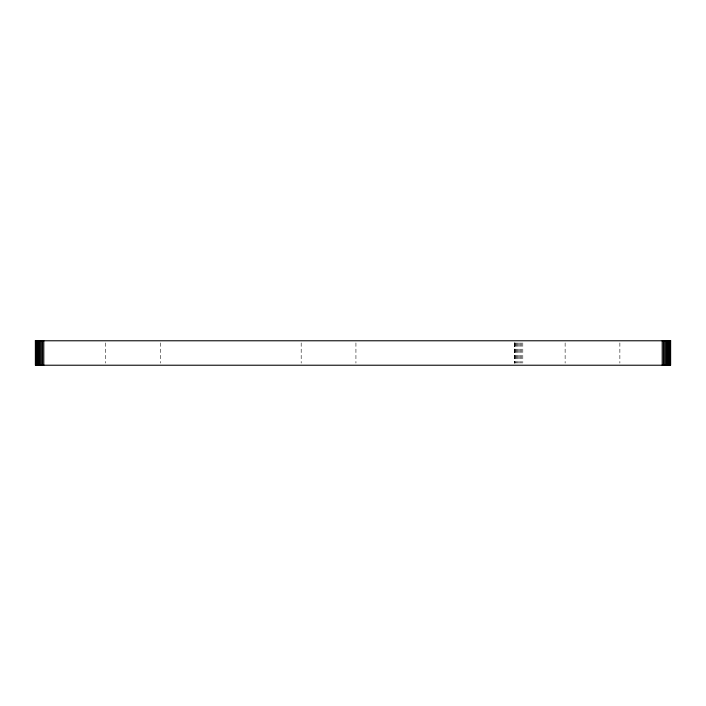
<?xml version="1.0" encoding="UTF-8"?>
<svg xmlns="http://www.w3.org/2000/svg" width="706" height="706" viewBox="0 0 706 706"><rect width="100%" height="100%" fill="white"/><g stroke="black" fill="none" stroke-linecap="round" stroke-linejoin="round"><path stroke-width="0.53" stroke-dasharray="3.53 2.65" d="M619.868 342.904L619.868 363.096M565.127 342.904L565.127 363.096M522.793 342.904L522.793 363.096M521.54 342.904L521.54 363.096M520.331 342.904L520.331 363.096M519.184 342.904L519.184 363.096M518.116 342.904L518.116 363.096M517.154 342.904L517.154 363.096M516.315 342.904L516.315 363.096M515.601 342.904L515.601 363.096M515.036 342.904L515.036 363.096M514.63 342.904L514.63 363.096M514.374 342.904L514.374 363.096M514.295 342.904L514.295 363.096M355.93 342.904L355.93 363.096M301.188 342.904L301.188 363.096M160.421 342.904L160.421 363.096M105.679 342.904L105.679 363.096"/><path stroke-width="1.06" d="M35.3 340.777L670.7 340.777M670.621 340.777L670.621 365.223L35.379 365.223L35.379 340.777M670.365 340.777L670.365 365.223M669.959 340.777L669.959 365.223M669.394 340.777L669.394 365.223M668.679 340.777L668.679 365.223M667.841 340.777L667.841 365.223M666.879 340.777L666.879 365.223M665.811 340.777L665.811 365.223M664.664 340.777L664.664 365.223M663.455 340.777L663.455 365.223M662.202 340.777L662.202 365.223M43.798 340.777L43.798 365.223M42.545 340.777L42.545 365.223M41.336 340.777L41.336 365.223M40.189 340.777L40.189 365.223M39.121 340.777L39.121 365.223M38.159 340.777L38.159 365.223M37.321 340.777L37.321 365.223M36.606 340.777L36.606 365.223M36.041 340.777L36.041 365.223M35.635 340.777L35.635 365.223"/></g></svg>
